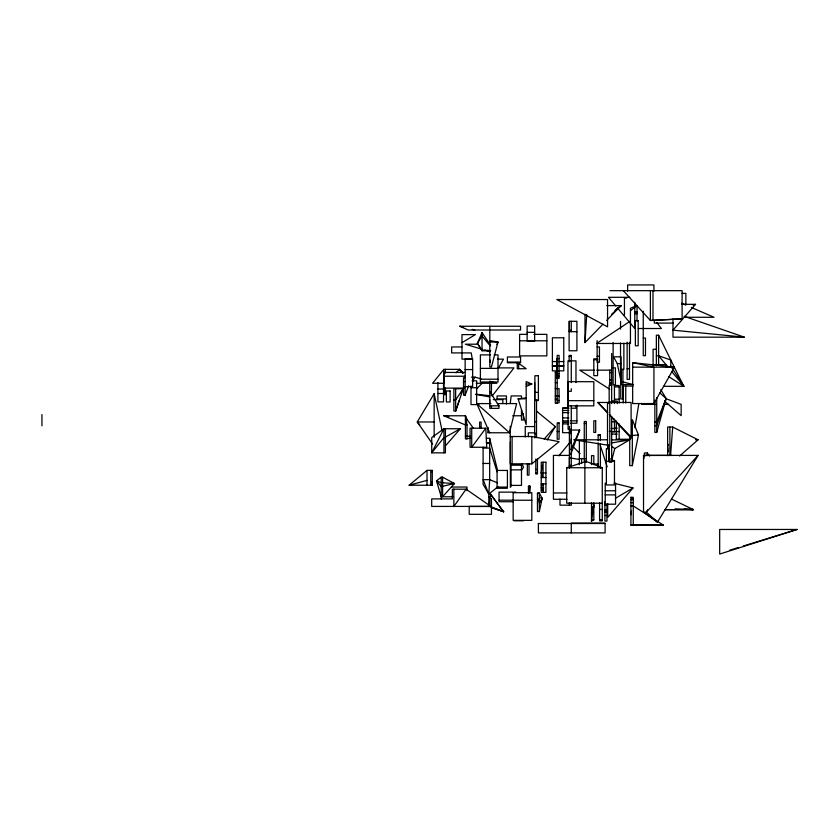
<?xml version="1.0" encoding="UTF-8"?>
<svg xmlns="http://www.w3.org/2000/svg" width="839" height="839" viewBox="0 0 839 839"><rect width="100%" height="100%" fill="white"/><g stroke="black" fill="none" stroke-linecap="round" stroke-linejoin="round"><path stroke-width="1.26" d="M569.398 457.654L569.398 465.855L571.275 465.855M603.063 324.095L585.003 342.585L586.702 314.531M570.981 442.782L571.275 438.86M670.571 455.472L672.71 427.051L667.634 427.051L667.634 455.671M488.308 427.68L487.7 432.767L509.525 432.767L516.614 403.59L497.338 403.59M510.269 403.37L511.161 395.935L521.491 395.935L521.491 398.41M529.115 492.524L529.944 486.064L528.444 486.064L528.444 493.489M488.99 505.487L489.494 501.691M630.928 514.789L631.431 511.045M593.813 502.865L593.813 519.865L591.464 521.166L593.813 504.837L591.464 513.919M634.913 427.775L638.825 403.758M541.239 472.934L543.095 462.226L543.095 477.517L541.239 472.934L545.916 472.986M537.463 503.484L538.208 499.331M632.323 465.635L638.458 434.938L632.323 419.657L632.323 465.635L629.732 465.635L629.732 436.825M539.341 511.528L542.162 498.303L539.341 493.112L537.463 493.112L537.463 511.528L539.341 511.528L539.341 493.112M443.957 393.952L445.415 388.111L445.415 394.687L443.957 394.687L443.957 372.432L465.425 372.432M611.641 460.737L614.746 448.592L629.502 439.909L611.432 439.909M668.274 444.345L667.634 446.82L668.284 451.875M654.86 400.297L654.86 432.431L656.738 432.431L666.135 398.504L660.765 389.642M431.666 472.388L432.274 470.375L427.009 470.375L409.159 485.225L432.274 485.225L432.274 470.375M459.447 399.867L455.64 411.215L455.64 388.74M659.559 392.631L666.135 398.504L656.738 425.709L654.86 425.709M570.74 454.455L579.728 430.04L570.688 430.04M540.547 502.613L542.162 498.303L540.274 497.758M465.142 377.676L463.527 377.676L463.527 395.2L465.142 395.2L468.644 385.856M666.135 398.504L656.738 421.954L654.86 421.954M490.668 345.416L482.047 332.569L477.349 343.403L482.047 350.775L490.595 350.775M570.94 449.526L579.728 430.04M647.488 509.766L646.408 512.126L643.523 512.126L643.523 455.399L698.069 455.399L657.472 522.204L643.523 512.126M496.919 344.43L498.009 342.05L489.829 340.603M540.463 501.407L542.162 498.303M498.397 368.258L503.463 359.155L497.454 359.155M653.938 403.559L674.462 367.157L632.658 362.647L632.658 403.559L653.938 403.559L653.938 367.157L632.658 362.647M442.122 430.858L434.151 393.711L417.245 421.975L432.672 444.125M460.716 392.967L463.264 388.74L453.889 388.74L453.889 410.995L455.64 410.995L463.264 388.74L455.64 399.909L453.889 399.909M547.259 439.951L555.303 426.569L536.52 411.152M472.441 381.242L475.063 377.172L481.114 378.861M511.748 485.194L510.364 487.323L510.364 441.943M521.48 470.28L523.567 467.082L521.774 463.652M466.085 489.189L452.357 489.189L452.357 498.89L431.697 498.89L431.697 506.42L490.878 506.42L466.085 489.189L453.868 506.42L453.868 489.189M485.802 428.215L486.746 447.26L470.06 447.26L470.06 428.215L485.802 428.215L471.717 447.26L471.717 428.215M492.22 395.935L513.982 367.891L497.705 367.891M443.852 369.359L432.578 383.276L443.852 383.276L443.852 369.359L459.51 369.359L462.95 373.072M558.889 455.85L569.398 443.044M614.043 483.254L633.015 487.952L607.709 517.401L607.709 503.568M445.415 445.908L460.338 428.75L443.936 428.75L431.728 437.591L431.728 452.84L445.415 452.84L445.415 428.75M681.75 304.337L695.531 304.337L672.983 330.157L744.371 337.173L684.068 316.282M544.207 439.049L555.303 426.569M442.604 477.171L454.434 483.526L442.604 496.772L442.604 477.171L441.209 477.171L436.511 480.852L441.209 496.772L452.882 496.772M698.069 455.399L646.408 512.126L657.472 522.204M555.303 372.034L555.303 403.307L557.18 403.307L557.18 355.4L559.068 355.4L559.068 378.389L556.907 378.389L559.068 376.134L556.907 376.134M606.67 320.393L621.112 305.595L606.786 305.595M476.363 389.16L482.614 382.783M455.986 372.841L459.51 369.359L462.667 372.831M611.662 314.268L621.112 305.595L615.983 309.581M679.611 455.997L698.069 439.783L672.71 427.051M510.227 426.285L510.227 463.852L531.821 463.852L559.141 441.66L531.821 436.521L510.227 436.521M497.915 486.746L488.822 494.098L488.822 506.641M630.446 310.745L636.853 305.574L630.446 308.301L630.446 343.466L596.634 343.466L630.446 321.033M614.956 310.43L621.112 305.595M461.985 342.658L475.419 334.614L461.985 334.614L461.985 359.113L472.315 359.113L471.224 352.915L451.655 352.915L451.655 346.958L461.985 346.958M615.417 498.293L633.015 487.952M445.415 437.067L460.338 428.75M526.189 386.454L531.821 384.01L526.189 381.567L526.189 424.565L518.114 398.819L526.189 397.948M693.161 305.186L695.531 304.337M528.444 486.557L529.944 486.064L529.944 493.017M602.266 503.211L566.724 503.211L566.724 467.743L584.867 461.817L587.237 461.817L602.266 467.743L602.266 520.904L599.581 520.904L599.581 502.708M797.05 529.461L719.673 554.065L719.673 529.461L797.05 529.461L743.385 545.99M729.657 550.216L738.393 547.531M409.159 485.225L427.009 480.38M454.434 483.526L441.209 486.589L436.511 480.852L441.209 482.698L454.434 483.526L452.074 483.526M467.019 438.954L467.019 424.954L465.425 424.954L443.821 415.777L465.425 415.777L465.425 438.954L470.679 438.157M611.432 442.961L629.502 439.909M644.069 458.325L643.523 455.776L646.408 455.42L672.238 455.409M632.323 435.514L638.458 434.938M623.314 290.672L650.382 320.477L682.097 318.851L682.097 290.672L610.005 290.672M682.097 318.851L650.382 320.477L650.382 290.672M633.256 525.277L633.256 497.307L630.928 497.307L630.928 525.277L663.387 525.099L633.256 505.938L630.928 505.938M664.708 509.672L693.371 509.619L671.441 499.048M682.065 293.388L685.862 293.388L685.862 305.008M629.774 297.3L608.485 297.3L615.889 306.078M626.691 298.086L624.447 298.086L624.447 315.139M634.787 312.014L637.021 312.014M634.787 312.905L637.021 312.905M634.787 313.702L637.021 313.702M685.285 317.278L714.031 317.278L691.357 307.452M673.235 323.078L654.294 323.078L654.294 320.477M459.751 326.256L520.558 326.256L520.558 330.01L468.204 330.01L459.751 326.256L463.506 327.189M638.301 328.521L661.436 328.521L656.706 322.47M569.398 330.314L571.275 330.314M569.115 331.667L576.907 331.667M527.133 332.328L534.642 332.328M527.395 334.362L519.614 334.362L519.614 355.883L546.85 355.883L546.85 334.362L533.887 334.362M682.998 384.818L658.615 335.212L656.36 335.212L656.36 365.762M744.371 337.173L672.983 337.173L672.983 318.946M643.251 338.054L645.474 338.054L645.474 355.673L643.251 355.673L643.251 311.227M519.614 340.791L546.85 340.791M489.829 342.05L498.009 342.05L491.444 366.937L489.829 366.937L489.808 326.256M478.178 344.21L465.33 344.21L482.425 349.402M597.137 346.947L599.445 346.947L599.445 362.217L597.137 362.217L597.137 340.54M656.36 349.265L653.099 349.265L653.099 365.762M490.458 354.887L480.39 354.887L480.39 381.997L498.009 381.997L498.009 354.887L494.234 354.887M656.36 355.767L658.615 355.767L670.812 360.015L670.812 366.538M597.137 356.208L599.445 356.208M569.136 356.418L571.275 356.418M559.068 358.589L556.907 358.589L556.907 378.389M593.813 359.679L597.567 359.679M552.398 361.567L563.756 361.567M507.406 362.07L520.558 362.07M517.285 363.35L518.68 363.35L526.189 368.73L517.285 368.73L517.285 362.396M617.294 363.633L621.049 381.462L633.256 384.545L621.049 384.545L621.049 356.827L613.54 356.827L617.294 363.633L621.049 363.633M650.435 364.608L666.135 364.608L666.135 367.209M552.398 365.636L563.756 365.636M552.398 366.108L563.756 366.108M632.658 367.157L674.462 367.157M613.12 367.849L615.417 367.849L615.417 384.839L613.12 384.839L613.12 342.49M480.39 368.373L498.009 368.373M627.132 368.72L629.502 368.72M465.142 369.559L472.651 369.559M594.358 370.156L579.728 370.156L609.785 389.265M596.718 370.156L611.662 370.156M555.303 372.159L557.18 372.034M609.785 372.579L611.662 372.579M556.907 373.649L559.068 373.649M443.957 376.229L465.425 376.229M471.445 377.172L475.063 377.172M480.39 379.207L498.009 379.207M609.785 379.994L611.662 379.994M472.137 380.843L476.646 380.843L476.646 404.597L471.004 404.597L471.004 385.909M463.527 381.577L465.142 381.577M555.303 382.626L557.18 382.626M609.785 382.983L611.662 382.983M476.269 383.276L496.835 383.276L489.577 381.242M526.189 384.01L531.821 384.01M611.662 385.153L609.166 385.153L609.166 402.982M633.12 386.066L623.22 386.066L623.22 402.972M663.691 386.318L683.974 386.318L670.812 366.203M465.142 386.611L472.651 386.611L472.651 358.893L465.142 358.893L465.142 395.2M614.421 386.873L619.172 386.873M471.004 387.723L476.646 387.723M443.957 388.111L464.177 388.111M555.303 388.562L559.068 388.562L559.068 402.804L557.18 402.804M437.906 389.044L443.537 389.044M567.961 391.31L571.275 391.31L571.275 388.772M534.883 392.358L538.397 392.358M443.957 393.229L445.415 393.229M437.906 393.501L443.537 393.501M555.303 396.081L559.068 396.081M497.076 398.934L506.462 398.934M518.114 398.819L525.036 398.819M555.303 399.112L557.18 399.112M614.421 399.207L619.172 399.207M493.28 399.605L502.834 399.605L502.834 403.528M534.642 400.109L537.463 400.109M557.18 400.528L559.068 400.528M568.087 400.675L593.813 400.675M611.662 401.042L617.294 401.042L617.294 403.622M609.166 401.933L611.662 401.933M607.478 412.767L597.85 402.468L631.106 402.468L631.106 438.052L609.229 414.644M490.909 403.59L476.772 403.59L489.672 432.767M641.709 404.388L656.014 404.388M663.628 404.388L668.641 404.388M489.798 405.814L498.953 405.814L498.953 408.362L489.798 408.362L489.745 383.045M568.087 405.845L593.813 405.845L593.813 381.693L568.087 381.693L568.087 429.306L571.275 429.306M568.8 408.037L562.612 408.037L562.612 432.693L570.038 432.693M562.612 408.257L568.8 408.257M571.275 408.215L575.974 408.215L575.974 405.646M562.612 410.481L568.8 410.481M562.612 412.641L568.8 412.641M512.608 415.777L521.491 415.777M562.612 417.937L568.8 417.937M465.425 419.437L467.019 419.437L473.123 427.859M562.612 420.895L568.8 420.895M570.646 420.842L576.907 420.842M534.642 421.744L536.52 421.744M611.662 421.776L614.473 421.776M434.151 421.975L417.245 421.975L419.773 424.88M562.612 422.311L568.8 422.311M570.646 423.234L576.907 423.234L576.907 405.069M584.269 423.464L586.304 423.464M562.612 423.894L568.8 423.894M534.642 426.569L525.256 426.569L525.256 436.983M479.625 427.46L481.104 427.46M614.473 428.11L617.294 428.11M611.285 428.477L614.473 428.477M609.282 431.34L611.662 431.34M557.18 431.519L559.068 431.519M569.398 431.519L571.275 431.519M616.35 431.529L619.172 431.529M613.812 431.645L617.294 431.645M611.285 431.854L614.473 431.854L614.473 419.185M534.925 433.669L536.52 433.669M569.398 433.574L571.275 433.574M611.484 434.099L617.294 434.099M598.155 435.116L600.388 435.116M465.425 436.28L470.448 436.28M445.415 437.591L443.936 437.591L431.728 452.84L443.936 428.75L443.936 452.84M486.389 438.294L489.672 438.294L497.59 470.616M607.509 439.793L573.698 439.793L609.785 445.478L609.785 403.328L607.509 403.328L607.509 445.478M695.531 439.783L698.069 439.783M584.269 441.157L586.304 441.157M486.389 442.782L489.672 442.782M486.389 443.044L489.672 443.044M569.398 443.265L571.275 443.265M483.096 448.099L489.672 448.099L497.055 471.812M649.606 456.08L647.351 452.966L644.373 452.966L644.373 456.468M569.398 455.399L553.425 455.399L553.425 499.268L566.933 499.268M643.523 455.776L646.408 455.399M569.398 458.23L571.275 458.23M579.371 458.65L586.304 458.65M609.282 458.954L611.662 458.954M611.096 460.538L614.473 460.538L614.473 484.942L606.366 484.942L606.366 448.666L608.841 448.666L608.841 461.282M586.304 461.125L584.269 461.125L584.269 421.482L586.304 421.482L586.304 462.32M606.366 461.282L614.473 461.282M483.096 463.443L489.672 463.443M511.066 464.953L521.491 464.953M569.398 465.341L571.275 465.341M566.724 467.743L602.266 467.743M535.806 469.483L537.463 469.483M511.066 469.861L521.491 469.861M535.806 472.745L537.463 472.745M541.239 477.517L545.916 477.517M541.239 483.799L545.916 483.799M541.239 484.952L543.578 484.952M451.592 487.04L467.019 487.04L467.019 490.689M497.076 487.155L507.406 487.155M541.239 487.49L543.578 487.49M497.076 487.564L507.406 487.564M541.239 488.099L543.578 488.099M541.239 490.028L543.578 490.028M605.223 490.773L615.553 490.773M514.087 492.115L515.859 492.115M513.153 492.692L531.821 492.692L531.821 520.348L513.153 520.348L513.153 492.126L499.069 492.126L499.069 501.722L513.153 501.722M553.425 492.965L566.933 492.965M537.463 493.28L539.341 493.28M605.223 494.884L615.553 494.884M488.822 497.128L490.5 497.128L490.5 494.098L488.822 494.098L483.096 484.292L483.096 447.239M491.444 498.555L489.871 498.429L489.871 506.431L469.211 506.431L469.211 514.317L491.444 514.317L491.444 498.429M537.463 499.268L539.341 499.268M630.928 499.708L633.256 499.708L630.928 497.307M499.069 500.17L531.821 500.264M630.928 502.624L633.256 502.624M591.526 503.757L593.813 503.757M604.919 504.627L606.964 504.627M604.919 505.225L606.964 505.225M591.526 506.693L593.813 506.693M591.526 507.196L593.813 507.196M599.581 509.451L602.266 509.451M664.708 509.619L693.371 509.619L689.585 508.57M604.919 509.986L606.964 509.986M604.919 512.052L606.964 512.052M604.919 515.482L606.964 515.482M591.464 519.865L593.813 519.865M599.581 519.781L602.266 519.781M514.087 520.788L523.368 520.788M538.397 523.546L605.087 523.494M630.928 525.099L663.387 525.099M593.309 464.019L598.217 464.072M633.256 525.099L652.983 525.277M675.133 508.853L693.371 509.619L684.246 508.843M490.595 350.566L482.047 350.083L477.349 343.403L482.047 336.03L490.186 345.857M503.515 511.717L490.5 494.098L503.515 511.717L491.276 507.585M488.392 506.148L490.878 506.42M475.723 394.141L489.745 395.725M570.667 458.01L579.571 459.499M443.821 415.777L448.907 416.637M475.723 394.403L489.745 396.931M479.121 404.104L476.772 403.59L509.525 432.767M472.273 329.381L474.78 330.01M484.869 350.146L489.745 351.635M491.151 507.427L503.903 511.748L491.717 507.113M665.736 398.598L681.163 404.388L681.163 415.662L664.498 401.073M497.558 482.897L489.672 479.646L483.096 479.646L488.822 494.098L489.672 479.646L489.672 438.294M681.614 303.225L685.39 304.861M668.547 376.533L683.974 386.318L671.63 371.446M611.673 446.453L614.746 448.592M572.953 446.589L580.085 453.679M597.85 402.468L607.74 412.725M609.534 414.581L631.106 436.951M617.525 308.028L634.787 328.521L634.787 302.208M459.51 369.359L462.824 373.334M658.615 355.767L668.368 367.513M489.798 391.593L498.953 405.814M467.019 419.437L465.425 415.777L467.019 424.954M600.263 445.341L607.184 466.83M489.829 359.9L490.364 362.249M431.707 481.555L432.274 485.225M608.034 448.75L607.677 444.901L607.562 448.75M669.889 427.051L669.889 455.472M658.615 335.212L658.615 365.416M656.738 397.749L656.738 432.431M653.927 291.196L653.927 284.935L627.624 284.935L627.624 291.196M652.983 290.672L652.983 320.477M647.351 452.966L647.351 455.556M637.021 305.878L637.021 321.106M630.446 435.441L630.446 439.269L616.35 439.269L616.35 421.063M629.502 342.26L629.502 379.385L627.132 379.385L627.132 342.26M625.747 386.066L625.747 402.909M623.87 343.329L623.87 369.454L620.524 369.454L620.524 342.983M622.926 369.181L622.926 398.934L620.766 398.934L620.766 369.181M620.524 321.452L620.524 329.045M619.172 403.139L619.172 385.489L614.421 385.489L614.473 403.632M619.172 423.957L619.172 439.269M615.553 483.075L615.553 504.197L605.223 504.197L605.223 483.075M611.662 353.492L611.662 403.632M611.662 416.931L611.662 462.226L609.282 462.226L609.282 444.555M609.785 370.156L609.785 385.562M606.964 504.029L606.964 521.092L604.919 521.092L604.919 501.649M600.388 440.622L600.388 434.822L598.155 434.822L598.155 440.622M600.388 444.093L600.388 468.277M598.155 442.803L598.155 467.166M593.813 464.607L593.813 455.64L591.526 455.64L591.526 464.607M591.526 502.865L591.464 521.166M585.003 314.258L585.003 342.585M584.867 461.817L584.867 503.211M581.605 458.65L581.605 463.537M579.371 440.475L579.371 464.764M575.974 382.615L575.974 360.854L567.961 360.854L567.961 408.215M571.275 321.295L571.275 331.667M571.275 382.615L571.275 355.4L569.136 355.4L569.136 361.724M571.275 405.615L571.275 466.945M571.275 502.571L571.275 505.162L560.001 505.162L560.001 499.037M571.275 532.891L571.275 523.106L605.087 523.106L605.087 532.891L538.397 532.891L538.397 523.421M569.398 331.541L569.398 321.295L576.907 321.295L576.907 350.765L569.115 350.765L569.115 321.295M569.398 426.359L569.398 468.351M569.398 502.571L569.398 505.162M543.095 483.799L543.095 492.346M537.463 458.87L537.463 473.962L535.806 473.962L535.806 459.048M536.52 400.161L536.52 437.601M534.925 437.968L534.925 432.851L528.35 432.851L528.35 436.689M534.642 382.626L534.642 433.26M531.821 436.521L531.821 463.852M529.01 463.684L529.01 475.136L527.343 475.136L527.343 463.684M523.368 413.543L523.368 420.077L521.491 420.077L521.491 409.579M518.68 363.35L518.68 368.73M512.105 436.521L512.105 463.852M506.462 404.115L506.462 395.935L497.076 395.935L497.076 399.647M491.444 383.045L491.444 395.672M491.444 405.814L491.444 408.362M489.693 399.605L489.693 403.528M482.047 332.569L482.047 350.775M481.104 428.32L481.104 422.09L479.625 422.09L479.625 428.32M445.415 369.359L445.415 373.156M443.537 382.752L443.537 401.902L437.906 401.902L437.906 382.594M441.209 477.171L441.209 499.184M434.151 393.711L434.151 437.297M430.764 470.375L430.764 485.225M427.009 470.375L427.009 485.225M41.95 414.55L41.95 425.813M607.551 299.544L556.834 299.544L607.551 326.843L607.551 299.544M638.185 320.592L635.375 320.592L635.375 345.783L638.185 345.783L638.185 320.592M534.642 326.046L527.133 326.046L527.133 341.022L534.642 341.022L534.642 326.046M563.756 337.781L552.398 337.781L552.398 370.848L563.756 370.848L563.756 337.781M520.558 356.995L507.406 356.995L507.406 362.752L520.558 362.752L520.558 356.995M597.567 358.84L593.813 358.84L593.813 375.652L597.567 375.652L597.567 358.84M538.397 375.736L534.883 375.736L534.883 400.528L538.397 400.528L538.397 375.736M450.113 390.984L446.358 390.984L446.358 401.975L450.113 401.975L450.113 390.984M595.69 420.842L593.813 420.842L593.813 432.431L595.69 432.431L595.69 420.842M559.068 422.898L557.18 422.898L557.18 439.248L559.068 439.248L559.068 422.898M545.916 462.226L541.239 462.226L541.239 492.357L545.916 492.357L545.916 462.226M521.491 464.607L511.066 464.607L511.066 485.403L521.491 485.403L521.491 464.607M507.406 470.438L497.076 470.438L497.076 488.088L507.406 488.088L507.406 470.438"/></g></svg>
